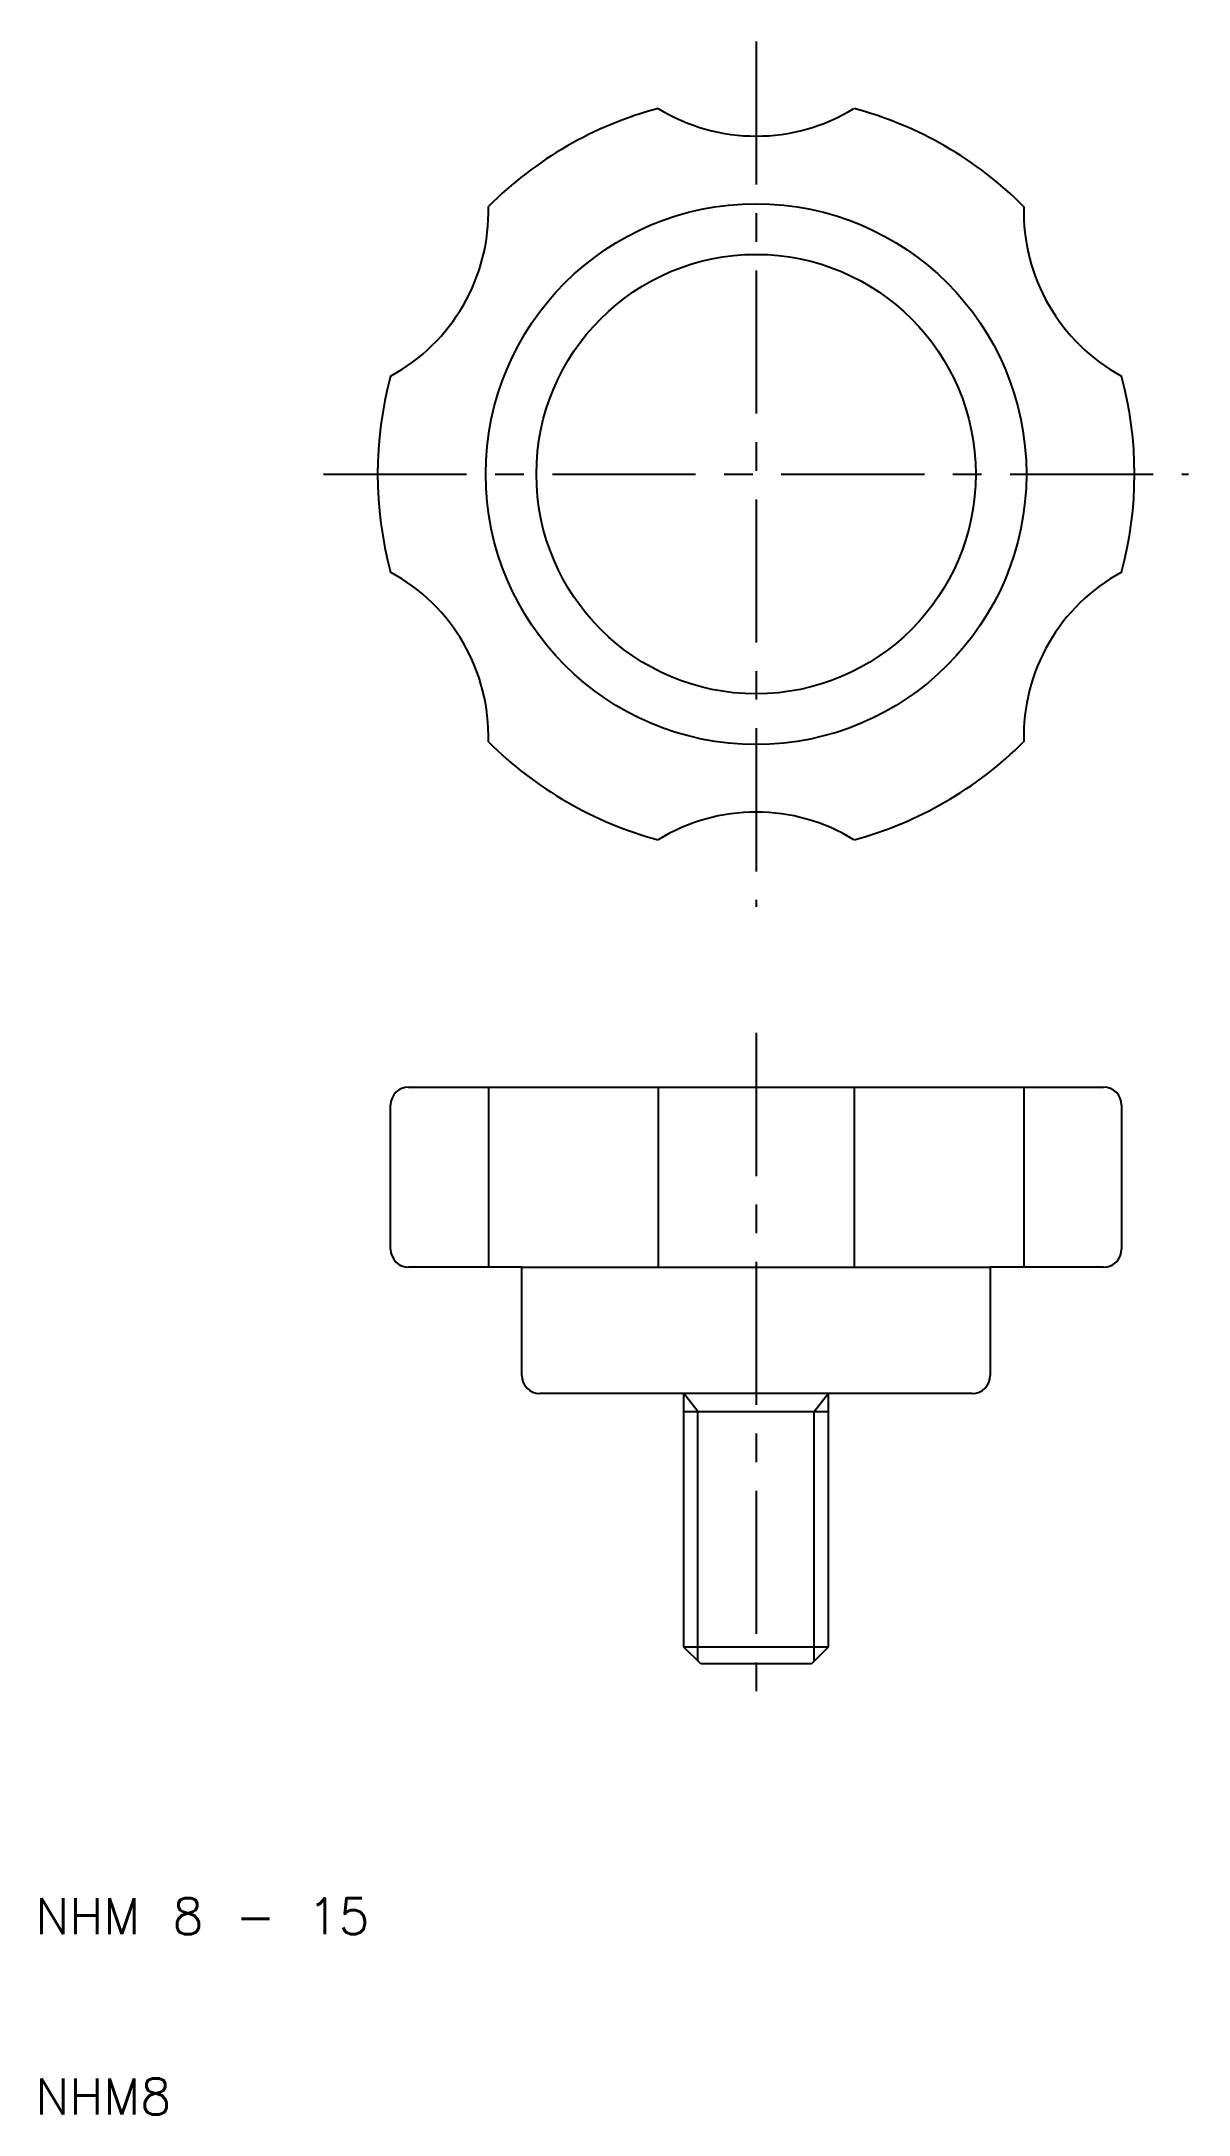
# Model space of a CAD drawing. Extents: x 10 to 74, y 10 to 125.
import ezdxf

# ---------------------------------------------------------------- set-up
doc = ezdxf.new("R2010")
doc.units = 0
doc.header["$LTSCALE"] = 0.25
doc.linetypes.add('CENTER', pattern=[50.8, 31.75, -6.35, 6.35, -6.35])
doc.layers.get('0').update_dxf_attribs({"linetype": 'CONTINUOUS'})
doc.layers.add('CENTER', color=1, linetype='CENTER')
doc.styles.get("Standard").update_dxf_attribs({"font": 'txt.shx', "bigfont": 'extfont.shx'})

msp = doc.modelspace()

# ---------------------------------------------------------------- linework, layer by layer
for p, q in [((30.72, 67), (35.15, 67)), ((35.15, 67), (69.28, 67)), ((35.15, 67), (35.15, 57)), ((44.56, 67), (44.56, 57)), ((55.44, 67), (55.44, 57)), ((64.85, 67), (64.85, 57)), ((29.72, 58), (29.72, 66)), ((70.28, 66), (70.28, 58)), ((37, 57), (30.72, 57)), ((37, 51), (37, 57)), ((37, 57), (63, 57)), ((63, 57), (63, 51)), ((69.28, 57), (63, 57)), ((46, 50), (38, 50)), ((46, 35.93), (46, 50)), ((54, 50), (46, 50)), ((54, 50), (54, 35.93)), ((62, 50), (54, 50)), ((46, 49), (54, 49)), ((54, 35.93), (46, 35.93)), ((46.93, 35), (46, 35.93)), ((54, 35.93), (53.07, 35)), ((53.07, 35), (46.93, 35))]:
    msp.add_line(p, q)
at = {"color": 3}
for p, q in [((46.77, 49), (46, 50)), ((53.23, 49), (54, 50)), ((46.77, 35.16), (46.77, 49)), ((53.23, 35.16), (53.23, 49))]:
    msp.add_line(p, q, dxfattribs=at)
for radius in [15, 12.19]:
    msp.add_circle((50, 101), radius)
for centre, radius, start, end in [((50, 101), 21, 105, 135), ((50, 130.14), 10.39, 238.4696, 301.5304), ((50, 101), 21, 45, 75), ((24.76, 115.57), 10.39, 298.4696, 1.5304), ((75.24, 115.57), 10.39, 178.4696, 241.5304), ((50, 101), 21, 165, 195), ((50, 101), 21, 345, 15), ((24.76, 86.43), 10.39, 358.4696, 61.5304), ((75.24, 86.43), 10.39, 118.4696, 181.5304), ((50, 101), 21, 225, 255), ((50, 101), 21, 285, 315), ((50, 71.86), 10.39, 58.4696, 121.5304), ((30.72, 66), 1, 90, 180), ((69.28, 66), 1, 0, 90), ((30.72, 58), 1, 180, 270), ((69.28, 58), 1, 270, 0), ((38, 51), 1, 180, 270), ((62, 51), 1, 270, 0)]:
    msp.add_arc(centre, radius, start, end)
at = {"layer": 'CENTER', "color": 1, "linetype": 'CENTER'}
for p, q in [((50, 125), (50, 77)), ((26, 101), (74, 101)), ((50, 70), (50, 32))]:
    msp.add_line(p, q, dxfattribs=at)

# ---------------------------------------------------------------- texts
for s, p in [('NHM 8 - 15', (10, 20)), ('NHM8', (10, 10))]:
    msp.add_text(s, height=2).set_placement(p)

doc.saveas('drawing.dxf')
